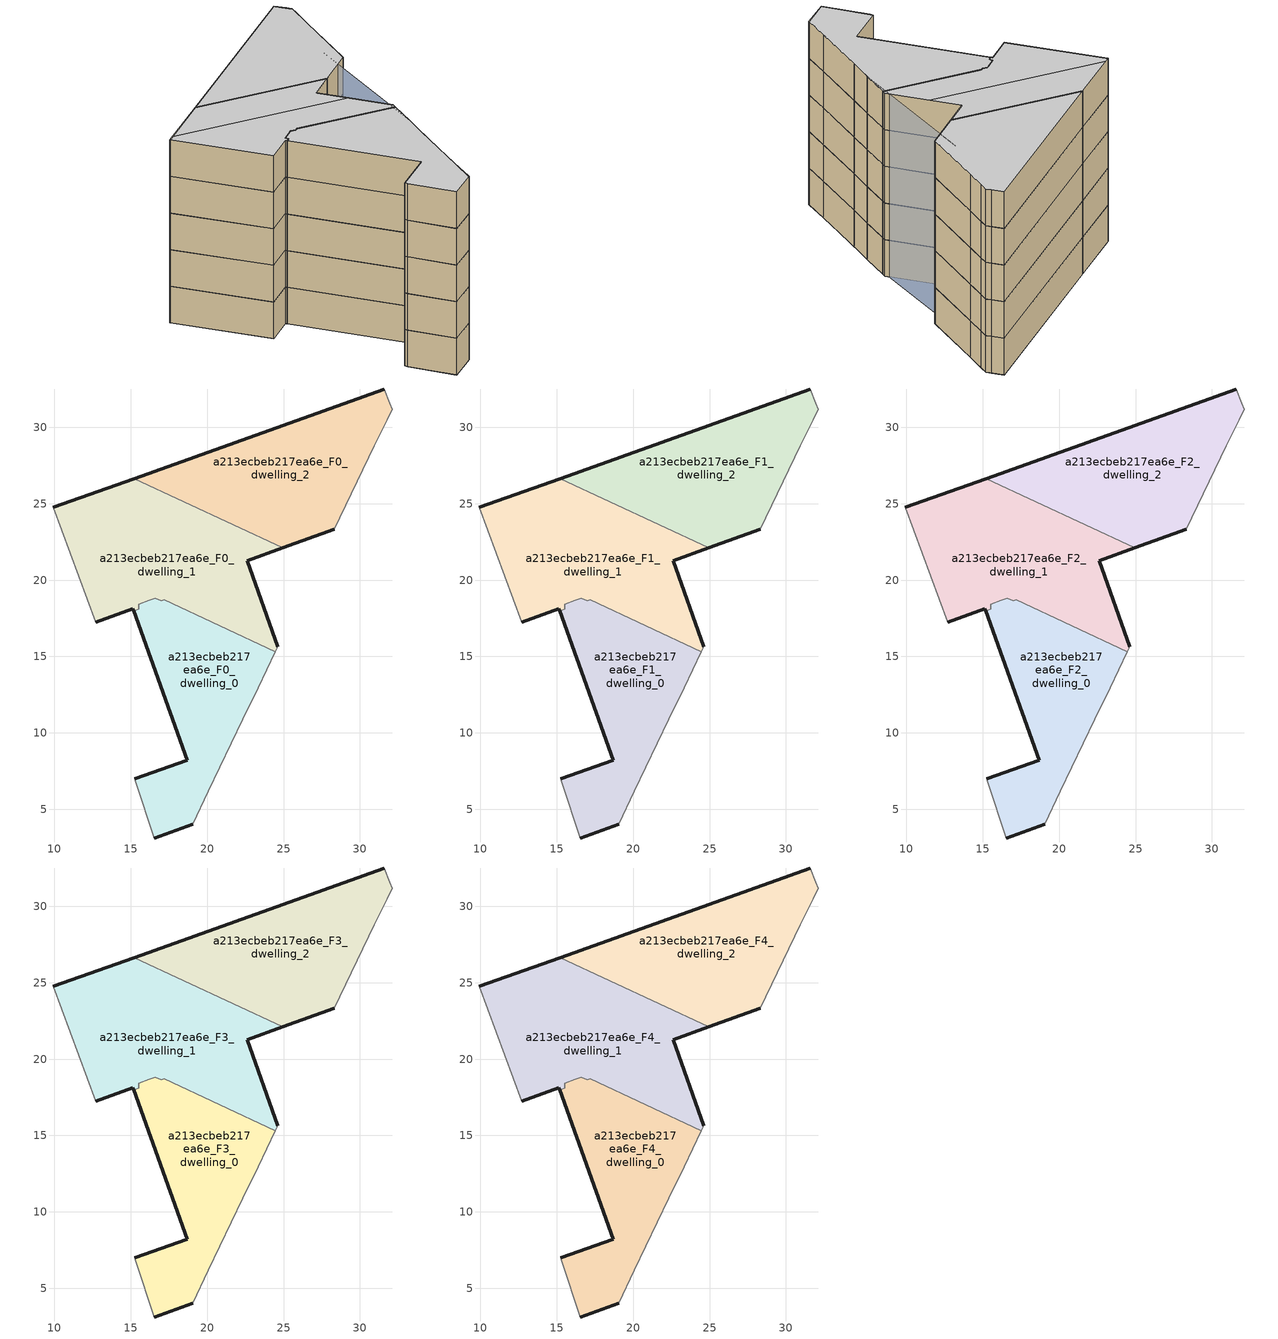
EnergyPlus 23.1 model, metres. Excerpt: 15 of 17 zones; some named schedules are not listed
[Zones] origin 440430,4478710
a213ecbeb217ea6e_F0_dwelling_0
 floor ground (EU_floor_Construction): 20.06,6.16 22.32,10.91 23.35,12.96 24.46,15.31 17.17,18.71 16.98,18.64 16.59,18.82 16.2,18.67 15.58,18.44 15.51,18.41 15.5,18.1 15.32,18.03 15.18,17.98 18.7,8.21 15.27,7.01 15.31,6.75 16.53,3.12 19.05,4 z0
 wall outside (EU_wall_Construction): 19.05,4 16.53,3.12 / 15.27,7.01 18.7,8.21 15.18,17.98 z0:3
 wall adiabatic (EU_wall_Construction): 24.46,15.31 23.35,12.96 22.32,10.91 20.06,6.16 19.05,4 / 16.53,3.12 15.31,6.75 15.27,7.01 z0:3
 wall to a213ecbeb217ea6e_F0_dwelling_1 (EU_wall_Construction): 15.18,17.98 15.32,18.03 15.5,18.1 15.51,18.41 16.2,18.67 / 16.2,18.68 16.59,18.82 16.98,18.64 17.17,18.71 24.46,15.31 z0:3
a213ecbeb217ea6e_F0_dwelling_1
 floor ground (EU_floor_Construction): 24.62,15.65 22.61,21.27 24.94,22.11 15.21,26.65 9.93,24.76 12.7,17.23 15.13,18.12 15.18,17.98 15.32,18.03 15.4,18.06 15.5,18.1 15.5,18.41 15.58,18.44 16.2,18.68 16.59,18.82 16.98,18.64 17.17,18.71 24.46,15.31 z0
 wall outside (EU_wall_Construction): 15.18,17.98 15.13,18.12 12.7,17.23 / 9.93,24.76 15.21,26.65 / 24.94,22.11 22.61,21.27 24.62,15.65 z0:3
 wall adiabatic (EU_wall_Construction): 12.7,17.23 9.93,24.76 / 24.62,15.65 24.46,15.31 z0:3
 wall to a213ecbeb217ea6e_F0_dwelling_2 (EU_wall_Construction): 15.21,26.65 24.94,22.11 z0:3
a213ecbeb217ea6e_F0_dwelling_2
 floor ground (EU_floor_Construction): 28.31,23.32 30.94,28.79 31.78,30.5 32.11,31.19 31.94,31.59 31.6,32.51 15.21,26.65 24.94,22.11 z0
 wall outside (EU_wall_Construction): 28.31,23.32 24.94,22.11 / 15.21,26.65 31.6,32.51 z0:3
 wall adiabatic (EU_wall_Construction): 31.6,32.51 31.94,31.59 32.11,31.19 31.78,30.5 30.94,28.79 28.31,23.32 z0:3
a213ecbeb217ea6e_F1_dwelling_0
 floor to a213ecbeb217ea6e_F0_dwelling_0 (EU_floor_Construction): 20.06,6.16 22.32,10.91 23.35,12.96 24.46,15.31 17.17,18.71 16.98,18.64 16.59,18.82 16.2,18.67 15.6,18.45 15.51,18.41 15.5,18.1 15.4,18.06 15.32,18.03 15.18,17.98 18.7,8.21 15.27,7.01 15.31,6.75 16.53,3.12 19.05,4 z3
 wall outside (EU_wall_Construction): 19.05,4 16.53,3.12 / 15.27,7.01 18.7,8.21 15.18,17.98 z3:6
 wall adiabatic (EU_wall_Construction): 24.46,15.31 23.35,12.96 22.32,10.91 20.06,6.16 19.05,4 / 16.53,3.12 15.31,6.75 15.27,7.01 z3:6
 wall to a213ecbeb217ea6e_F1_dwelling_1 (EU_wall_Construction): 15.18,17.98 15.32,18.03 15.5,18.1 15.51,18.41 16.2,18.67 / 16.2,18.68 16.59,18.82 16.98,18.64 17.17,18.71 24.46,15.31 z3:6
a213ecbeb217ea6e_F1_dwelling_1
 floor to a213ecbeb217ea6e_F0_dwelling_1 (EU_floor_Construction): 24.62,15.65 22.61,21.27 24.94,22.11 15.21,26.65 9.93,24.76 12.7,17.23 15.13,18.12 15.18,17.98 15.32,18.03 15.4,18.06 15.5,18.1 15.5,18.41 15.58,18.44 16.2,18.68 16.59,18.82 16.98,18.64 17.17,18.71 24.46,15.31 z3
 wall outside (EU_wall_Construction): 15.18,17.98 15.13,18.12 12.7,17.23 / 9.93,24.76 15.21,26.65 / 24.94,22.11 22.61,21.27 24.62,15.65 z3:6
 wall adiabatic (EU_wall_Construction): 12.7,17.23 9.93,24.76 / 24.62,15.65 24.46,15.31 z3:6
 wall to a213ecbeb217ea6e_F1_dwelling_2 (EU_wall_Construction): 15.21,26.65 24.94,22.11 z3:6
a213ecbeb217ea6e_F1_dwelling_2
 floor to a213ecbeb217ea6e_F0_dwelling_2 (EU_floor_Construction): 28.31,23.32 30.94,28.79 31.78,30.5 32.11,31.19 31.94,31.59 31.6,32.51 15.21,26.65 24.94,22.11 z3
 wall outside (EU_wall_Construction): 28.31,23.32 24.94,22.11 / 15.21,26.65 31.6,32.51 z3:6
 wall adiabatic (EU_wall_Construction): 31.6,32.51 31.94,31.59 32.11,31.19 31.78,30.5 30.94,28.79 28.31,23.32 z3:6
a213ecbeb217ea6e_F2_dwelling_0
 floor to a213ecbeb217ea6e_F1_dwelling_0 (EU_floor_Construction): 20.06,6.16 22.32,10.91 23.35,12.96 24.46,15.31 17.17,18.71 16.98,18.64 16.59,18.82 16.2,18.67 15.6,18.45 15.51,18.41 15.5,18.1 15.4,18.06 15.32,18.03 15.18,17.98 18.7,8.21 15.27,7.01 15.31,6.75 16.53,3.12 19.05,4 z6
 wall outside (EU_wall_Construction): 19.05,4 16.53,3.12 / 15.27,7.01 18.7,8.21 15.18,17.98 z6:9
 wall adiabatic (EU_wall_Construction): 24.46,15.31 23.35,12.96 22.32,10.91 20.06,6.16 19.05,4 / 16.53,3.12 15.31,6.75 15.27,7.01 z6:9
 wall to a213ecbeb217ea6e_F2_dwelling_1 (EU_wall_Construction): 15.18,17.98 15.32,18.03 15.5,18.1 15.51,18.41 16.2,18.67 / 16.2,18.68 16.59,18.82 16.98,18.64 17.17,18.71 24.46,15.31 z6:9
a213ecbeb217ea6e_F2_dwelling_1
 floor to a213ecbeb217ea6e_F1_dwelling_1 (EU_floor_Construction): 24.62,15.65 22.61,21.27 24.94,22.11 15.21,26.65 9.93,24.76 12.7,17.23 15.13,18.12 15.18,17.98 15.32,18.03 15.4,18.06 15.5,18.1 15.5,18.41 15.58,18.44 16.2,18.68 16.59,18.82 16.98,18.64 17.17,18.71 24.46,15.31 z6
 wall outside (EU_wall_Construction): 15.18,17.98 15.13,18.12 12.7,17.23 / 9.93,24.76 15.21,26.65 / 24.94,22.11 22.61,21.27 24.62,15.65 z6:9
 wall adiabatic (EU_wall_Construction): 12.7,17.23 9.93,24.76 / 24.62,15.65 24.46,15.31 z6:9
 wall to a213ecbeb217ea6e_F2_dwelling_2 (EU_wall_Construction): 15.21,26.65 24.94,22.11 z6:9
a213ecbeb217ea6e_F2_dwelling_2
 floor to a213ecbeb217ea6e_F1_dwelling_2 (EU_floor_Construction): 28.31,23.32 30.94,28.79 31.78,30.5 32.11,31.19 31.94,31.59 31.6,32.51 15.21,26.65 24.94,22.11 z6
 wall outside (EU_wall_Construction): 28.31,23.32 24.94,22.11 / 15.21,26.65 31.6,32.51 z6:9
 wall adiabatic (EU_wall_Construction): 31.6,32.51 31.94,31.59 32.11,31.19 31.78,30.5 30.94,28.79 28.31,23.32 z6:9
a213ecbeb217ea6e_F3_dwelling_0
 floor to a213ecbeb217ea6e_F2_dwelling_0 (EU_floor_Construction): 20.06,6.16 22.32,10.91 23.35,12.96 24.46,15.31 17.17,18.71 16.98,18.64 16.59,18.82 16.2,18.67 15.6,18.45 15.51,18.41 15.5,18.1 15.4,18.06 15.32,18.03 15.18,17.98 18.7,8.21 15.27,7.01 15.31,6.75 16.53,3.12 19.05,4 z9
 wall outside (EU_wall_Construction): 19.05,4 16.53,3.12 / 15.27,7.01 18.7,8.21 15.18,17.98 z9:12
 wall adiabatic (EU_wall_Construction): 24.46,15.31 23.35,12.96 22.32,10.91 20.06,6.16 19.05,4 / 16.53,3.12 15.31,6.75 15.27,7.01 z9:12
 wall to a213ecbeb217ea6e_F3_dwelling_1 (EU_wall_Construction): 15.18,17.98 15.32,18.03 15.5,18.1 15.51,18.41 16.2,18.67 / 16.2,18.68 16.59,18.82 16.98,18.64 17.17,18.71 24.46,15.31 z9:12
a213ecbeb217ea6e_F3_dwelling_1
 floor to a213ecbeb217ea6e_F2_dwelling_1 (EU_floor_Construction): 24.62,15.65 22.61,21.27 24.94,22.11 15.21,26.65 9.93,24.76 12.7,17.23 15.13,18.12 15.18,17.98 15.32,18.03 15.4,18.06 15.5,18.1 15.5,18.41 15.58,18.44 16.2,18.68 16.59,18.82 16.98,18.64 17.17,18.71 24.46,15.31 z9
 wall outside (EU_wall_Construction): 15.18,17.98 15.13,18.12 12.7,17.23 / 9.93,24.76 15.21,26.65 / 24.94,22.11 22.61,21.27 24.62,15.65 z9:12
 wall adiabatic (EU_wall_Construction): 12.7,17.23 9.93,24.76 / 24.62,15.65 24.46,15.31 z9:12
 wall to a213ecbeb217ea6e_F3_dwelling_2 (EU_wall_Construction): 15.21,26.65 24.94,22.11 z9:12
a213ecbeb217ea6e_F3_dwelling_2
 floor to a213ecbeb217ea6e_F2_dwelling_2 (EU_floor_Construction): 28.31,23.32 30.94,28.79 31.78,30.5 32.11,31.19 31.94,31.59 31.6,32.51 15.21,26.65 24.94,22.11 z9
 wall outside (EU_wall_Construction): 28.31,23.32 24.94,22.11 / 15.21,26.65 31.6,32.51 z9:12
 wall adiabatic (EU_wall_Construction): 31.6,32.51 31.94,31.59 32.11,31.19 31.78,30.5 30.94,28.79 28.31,23.32 z9:12
a213ecbeb217ea6e_F4_dwelling_0
 floor to a213ecbeb217ea6e_F3_dwelling_0 (EU_floor_Construction): 20.06,6.16 22.32,10.91 23.35,12.96 24.46,15.31 17.17,18.71 16.98,18.64 16.59,18.82 16.2,18.67 15.6,18.45 15.51,18.41 15.5,18.1 15.4,18.06 15.32,18.03 15.18,17.98 18.7,8.21 15.27,7.01 15.31,6.75 16.53,3.12 19.05,4 z12
 wall outside (EU_wall_Construction): 19.05,4 16.53,3.12 / 15.27,7.01 18.7,8.21 15.18,17.98 z12:15
 wall adiabatic (EU_wall_Construction): 24.46,15.31 23.35,12.96 22.32,10.91 20.06,6.16 19.05,4 / 16.53,3.12 15.31,6.75 15.27,7.01 z12:15
 wall to a213ecbeb217ea6e_F4_dwelling_1 (EU_wall_Construction): 15.18,17.98 15.32,18.03 15.5,18.1 15.51,18.41 16.2,18.67 / 16.2,18.68 16.59,18.82 16.98,18.64 17.17,18.71 24.46,15.31 z12:15
 ceiling to a213ecbeb217ea6e_F5_dwelling_0 (EU_floor_Construction): 24.46,15.31 23.35,12.96 22.32,10.91 20.06,6.16 19.05,4 16.53,3.12 15.31,6.75 15.27,7.01 18.7,8.21 15.18,17.98 15.32,18.03 15.4,18.06 15.5,18.1 15.51,18.41 15.6,18.45 16.2,18.67 16.59,18.82 16.98,18.64 17.17,18.71 z15
a213ecbeb217ea6e_F4_dwelling_1
 floor to a213ecbeb217ea6e_F3_dwelling_1 (EU_floor_Construction): 24.62,15.65 22.61,21.27 24.94,22.11 15.21,26.65 9.93,24.76 12.7,17.23 15.13,18.12 15.18,17.98 15.32,18.03 15.4,18.06 15.5,18.1 15.5,18.41 15.58,18.44 16.2,18.68 16.59,18.82 16.98,18.64 17.17,18.71 24.46,15.31 z12
 wall outside (EU_wall_Construction): 15.18,17.98 15.13,18.12 12.7,17.23 / 9.93,24.76 15.21,26.65 / 24.94,22.11 22.61,21.27 24.62,15.65 z12:15
 wall adiabatic (EU_wall_Construction): 12.7,17.23 9.93,24.76 / 24.62,15.65 24.46,15.31 z12:15
 wall to a213ecbeb217ea6e_F4_dwelling_2 (EU_wall_Construction): 15.21,26.65 24.94,22.11 z12:15
 ceiling to a213ecbeb217ea6e_F5_dwelling_0 (EU_floor_Construction): 23.48,18.84 24.62,15.65 24.46,15.31 17.17,18.71 16.98,18.64 16.59,18.82 16.2,18.68 15.58,18.44 15.5,18.41 15.5,18.1 15.4,18.06 15.32,18.03 15.18,17.98 15.13,18.12 12.7,17.23 9.93,24.76 10.42,24.93 z15
 ceiling to a213ecbeb217ea6e_F5_dwelling_1 (EU_floor_Construction): 24.94,22.11 22.61,21.27 23.48,18.84 10.42,24.93 15.21,26.65 z15
a213ecbeb217ea6e_F4_dwelling_2
 floor to a213ecbeb217ea6e_F3_dwelling_2 (EU_floor_Construction): 28.31,23.32 30.94,28.79 31.78,30.5 32.11,31.19 31.94,31.59 31.6,32.51 15.21,26.65 24.94,22.11 z12
 wall outside (EU_wall_Construction): 28.31,23.32 24.94,22.11 / 15.21,26.65 31.6,32.51 z12:15
 wall adiabatic (EU_wall_Construction): 31.6,32.51 31.94,31.59 32.11,31.19 31.78,30.5 30.94,28.79 28.31,23.32 z12:15
 ceiling to a213ecbeb217ea6e_F5_dwelling_1 (EU_floor_Construction): 31.6,32.51 31.94,31.59 32.11,31.19 31.78,30.5 30.94,28.79 28.31,23.32 24.94,22.11 15.21,26.65 z15
shading: 18.98,3.98 24.21,14.81 / 23.34,12.94 28.02,24.99 z0:15
[Building]
EU S2 Campaign: North Axis=0; Terrain=City; Solar Distribution=FullExterior
[Site:Location]
Madrid: Latitude=40.5; Longitude=-3.5; Time Zone=1; Elevation=609
[SizingPeriod:WeatherFileDays]
AnnualSizingPeriod: Begin Month=1; Begin Day of Month=1; End Month=12; End Day of Month=31; Day of Week for Start Day=Monday; Use Weather File Daylight Saving Period=No; Use Weather File Rain and Snow Indicators=No
[MATERIAL]
EU_InternalMass_Material: Roughness=MediumRough; Thickness=0.1; Conductivity=1; Density=1800; Specific Heat=900; Thermal Absorptance=0.9; Solar Absorptance=0.7; Visible Absorptance=0.7
[MATERIAL:NOMASS] Roughness=MediumRough; Thermal Absorptance=0.9; Solar Absorptance=0.7; Visible Absorptance=0.7
Name | Thermal Resistance
EU_wall_NoMass | 0.609216
EU_floor_NoMass | 0.568163
[CONSTRUCTION]
EU_wall_Construction: EU_wall_NoMass
EU_floor_Construction: EU_floor_NoMass
EU_InternalMass_Construction: EU_InternalMass_Material
[ZONE] Type=1; Multiplier=1; Ceiling Height=autocalculate; Floor Area=autocalculate; Part of Total Floor Area=Yes
Name | Volume
a213ecbeb217ea6e_F0_dwelling_0; a213ecbeb217ea6e_F1_dwelling_0; a213ecbeb217ea6e_F2_dwelling_0; a213ecbeb217ea6e_F3_dwelling_0; a213ecbeb217ea6e_F4_dwelling_0 | 219.891
a213ecbeb217ea6e_F0_dwelling_1; a213ecbeb217ea6e_F1_dwelling_1; a213ecbeb217ea6e_F2_dwelling_1; a213ecbeb217ea6e_F3_dwelling_1; a213ecbeb217ea6e_F4_dwelling_1 | 282.203
a213ecbeb217ea6e_F0_dwelling_2 | 251.056
a213ecbeb217ea6e_F1_dwelling_2; a213ecbeb217ea6e_F2_dwelling_2; a213ecbeb217ea6e_F3_dwelling_2; a213ecbeb217ea6e_F4_dwelling_2 | 251.055
[INTERNALMASS] Construction=EU_InternalMass_Construction
Name | Zone or ZoneList | Surface Area
a213ecbeb217ea6e_F0_dwelling_0_EU_InternalMass | a213ecbeb217ea6e_F0_dwelling_0 | 73.298
a213ecbeb217ea6e_F0_dwelling_1_EU_InternalMass | a213ecbeb217ea6e_F0_dwelling_1 | 94.0712
a213ecbeb217ea6e_F0_dwelling_2_EU_InternalMass | a213ecbeb217ea6e_F0_dwelling_2 | 83.6851
a213ecbeb217ea6e_F1_dwelling_0_EU_InternalMass | a213ecbeb217ea6e_F1_dwelling_0 | 73.298
a213ecbeb217ea6e_F1_dwelling_1_EU_InternalMass | a213ecbeb217ea6e_F1_dwelling_1 | 94.0712
a213ecbeb217ea6e_F1_dwelling_2_EU_InternalMass | a213ecbeb217ea6e_F1_dwelling_2 | 83.6851
a213ecbeb217ea6e_F2_dwelling_0_EU_InternalMass | a213ecbeb217ea6e_F2_dwelling_0 | 73.298
a213ecbeb217ea6e_F2_dwelling_1_EU_InternalMass | a213ecbeb217ea6e_F2_dwelling_1 | 94.0712
a213ecbeb217ea6e_F2_dwelling_2_EU_InternalMass | a213ecbeb217ea6e_F2_dwelling_2 | 83.6851
a213ecbeb217ea6e_F3_dwelling_0_EU_InternalMass | a213ecbeb217ea6e_F3_dwelling_0 | 73.298
a213ecbeb217ea6e_F3_dwelling_1_EU_InternalMass | a213ecbeb217ea6e_F3_dwelling_1 | 94.0712
a213ecbeb217ea6e_F3_dwelling_2_EU_InternalMass | a213ecbeb217ea6e_F3_dwelling_2 | 83.6851
a213ecbeb217ea6e_F4_dwelling_0_EU_InternalMass | a213ecbeb217ea6e_F4_dwelling_0 | 73.298
a213ecbeb217ea6e_F4_dwelling_1_EU_InternalMass | a213ecbeb217ea6e_F4_dwelling_1 | 94.0712
a213ecbeb217ea6e_F4_dwelling_2_EU_InternalMass | a213ecbeb217ea6e_F4_dwelling_2 | 83.6851
[OTHEREQUIPMENT] Fuel Type=Electricity; Design Level Calculation Method=Watts/Area; Power per Zone Floor Area=1; Fraction Latent=0; Fraction Radiant=0; Fraction Lost=0; Carbon Dioxide Generation Rate=0; EndUse Subcategory=EU_Step8_InternalGains
Name | Zone or ZoneList or Space or SpaceList | Schedule
EU_Step8_InternalGain_a213ecbeb217ea6e_F0_dwelling_0_f000 | a213ecbeb217ea6e_F0_dwelling_0 | EU_Step8_GainSchedule_a213ecbeb217ea6e_F0_dwelling_0_f000
EU_Step8_InternalGain_a213ecbeb217ea6e_F0_dwelling_1_f000 | a213ecbeb217ea6e_F0_dwelling_1 | EU_Step8_GainSchedule_a213ecbeb217ea6e_F0_dwelling_1_f000
EU_Step8_InternalGain_a213ecbeb217ea6e_F0_dwelling_2_f000 | a213ecbeb217ea6e_F0_dwelling_2 | EU_Step8_GainSchedule_a213ecbeb217ea6e_F0_dwelling_2_f000
EU_Step8_InternalGain_a213ecbeb217ea6e_F1_dwelling_0_f000 | a213ecbeb217ea6e_F1_dwelling_0 | EU_Step8_GainSchedule_a213ecbeb217ea6e_F1_dwelling_0_f000
EU_Step8_InternalGain_a213ecbeb217ea6e_F1_dwelling_1_f000 | a213ecbeb217ea6e_F1_dwelling_1 | EU_Step8_GainSchedule_a213ecbeb217ea6e_F1_dwelling_1_f000
EU_Step8_InternalGain_a213ecbeb217ea6e_F1_dwelling_2_f000 | a213ecbeb217ea6e_F1_dwelling_2 | EU_Step8_GainSchedule_a213ecbeb217ea6e_F1_dwelling_2_f000
EU_Step8_InternalGain_a213ecbeb217ea6e_F2_dwelling_0_f000 | a213ecbeb217ea6e_F2_dwelling_0 | EU_Step8_GainSchedule_a213ecbeb217ea6e_F2_dwelling_0_f000
EU_Step8_InternalGain_a213ecbeb217ea6e_F2_dwelling_1_f000 | a213ecbeb217ea6e_F2_dwelling_1 | EU_Step8_GainSchedule_a213ecbeb217ea6e_F2_dwelling_1_f000
EU_Step8_InternalGain_a213ecbeb217ea6e_F2_dwelling_2_f000 | a213ecbeb217ea6e_F2_dwelling_2 | EU_Step8_GainSchedule_a213ecbeb217ea6e_F2_dwelling_2_f000
EU_Step8_InternalGain_a213ecbeb217ea6e_F3_dwelling_0_f000 | a213ecbeb217ea6e_F3_dwelling_0 | EU_Step8_GainSchedule_a213ecbeb217ea6e_F3_dwelling_0_f000
EU_Step8_InternalGain_a213ecbeb217ea6e_F3_dwelling_1_f000 | a213ecbeb217ea6e_F3_dwelling_1 | EU_Step8_GainSchedule_a213ecbeb217ea6e_F3_dwelling_1_f000
EU_Step8_InternalGain_a213ecbeb217ea6e_F3_dwelling_2_f000 | a213ecbeb217ea6e_F3_dwelling_2 | EU_Step8_GainSchedule_a213ecbeb217ea6e_F3_dwelling_2_f000
EU_Step8_InternalGain_a213ecbeb217ea6e_F4_dwelling_0_f000 | a213ecbeb217ea6e_F4_dwelling_0 | EU_Step8_GainSchedule_a213ecbeb217ea6e_F4_dwelling_0_f000
EU_Step8_InternalGain_a213ecbeb217ea6e_F4_dwelling_1_f000 | a213ecbeb217ea6e_F4_dwelling_1 | EU_Step8_GainSchedule_a213ecbeb217ea6e_F4_dwelling_1_f000
EU_Step8_InternalGain_a213ecbeb217ea6e_F4_dwelling_2_f000 | a213ecbeb217ea6e_F4_dwelling_2 | EU_Step8_GainSchedule_a213ecbeb217ea6e_F4_dwelling_2_f000
[ZONEVENTILATION:DESIGNFLOWRATE] Schedule=EU_AlwaysOn; Design Flow Rate Calculation Method=AirChanges/Hour; Air Changes per Hour=0.752966; Ventilation Type=Natural; Fan Pressure Rise=0; Fan Total Efficiency=1; Constant Term Coefficient=1; Temperature Term Coefficient=0; Velocity Term Coefficient=0; Velocity Squared Term Coefficient=0; Minimum Indoor Temperature=-100; Maximum Indoor Temperature=100; Delta Temperature=-100; Minimum Outdoor Temperature=-100; Maximum Outdoor Temperature=100; Maximum Wind Speed=40
Name | Zone or ZoneList or Space or SpaceList
EU_ConstantAir_a213ecbeb217ea6e_F0_dwelling_0 | a213ecbeb217ea6e_F0_dwelling_0
EU_ConstantAir_a213ecbeb217ea6e_F0_dwelling_1 | a213ecbeb217ea6e_F0_dwelling_1
EU_ConstantAir_a213ecbeb217ea6e_F0_dwelling_2 | a213ecbeb217ea6e_F0_dwelling_2
EU_ConstantAir_a213ecbeb217ea6e_F1_dwelling_0 | a213ecbeb217ea6e_F1_dwelling_0
EU_ConstantAir_a213ecbeb217ea6e_F1_dwelling_1 | a213ecbeb217ea6e_F1_dwelling_1
EU_ConstantAir_a213ecbeb217ea6e_F1_dwelling_2 | a213ecbeb217ea6e_F1_dwelling_2
EU_ConstantAir_a213ecbeb217ea6e_F2_dwelling_0 | a213ecbeb217ea6e_F2_dwelling_0
EU_ConstantAir_a213ecbeb217ea6e_F2_dwelling_1 | a213ecbeb217ea6e_F2_dwelling_1
EU_ConstantAir_a213ecbeb217ea6e_F2_dwelling_2 | a213ecbeb217ea6e_F2_dwelling_2
EU_ConstantAir_a213ecbeb217ea6e_F3_dwelling_0 | a213ecbeb217ea6e_F3_dwelling_0
EU_ConstantAir_a213ecbeb217ea6e_F3_dwelling_1 | a213ecbeb217ea6e_F3_dwelling_1
EU_ConstantAir_a213ecbeb217ea6e_F3_dwelling_2 | a213ecbeb217ea6e_F3_dwelling_2
EU_ConstantAir_a213ecbeb217ea6e_F4_dwelling_0 | a213ecbeb217ea6e_F4_dwelling_0
EU_ConstantAir_a213ecbeb217ea6e_F4_dwelling_1 | a213ecbeb217ea6e_F4_dwelling_1
EU_ConstantAir_a213ecbeb217ea6e_F4_dwelling_2 | a213ecbeb217ea6e_F4_dwelling_2
[HVACTEMPLATE:THERMOSTAT] Constant Heating Setpoint=20; Constant Cooling Setpoint=50
EU_HeatOnly_a213ecbeb217ea6e_F0_dwelling_0; EU_HeatOnly_a213ecbeb217ea6e_F0_dwelling_1; EU_HeatOnly_a213ecbeb217ea6e_F0_dwelling_2; EU_HeatOnly_a213ecbeb217ea6e_F1_dwelling_0
